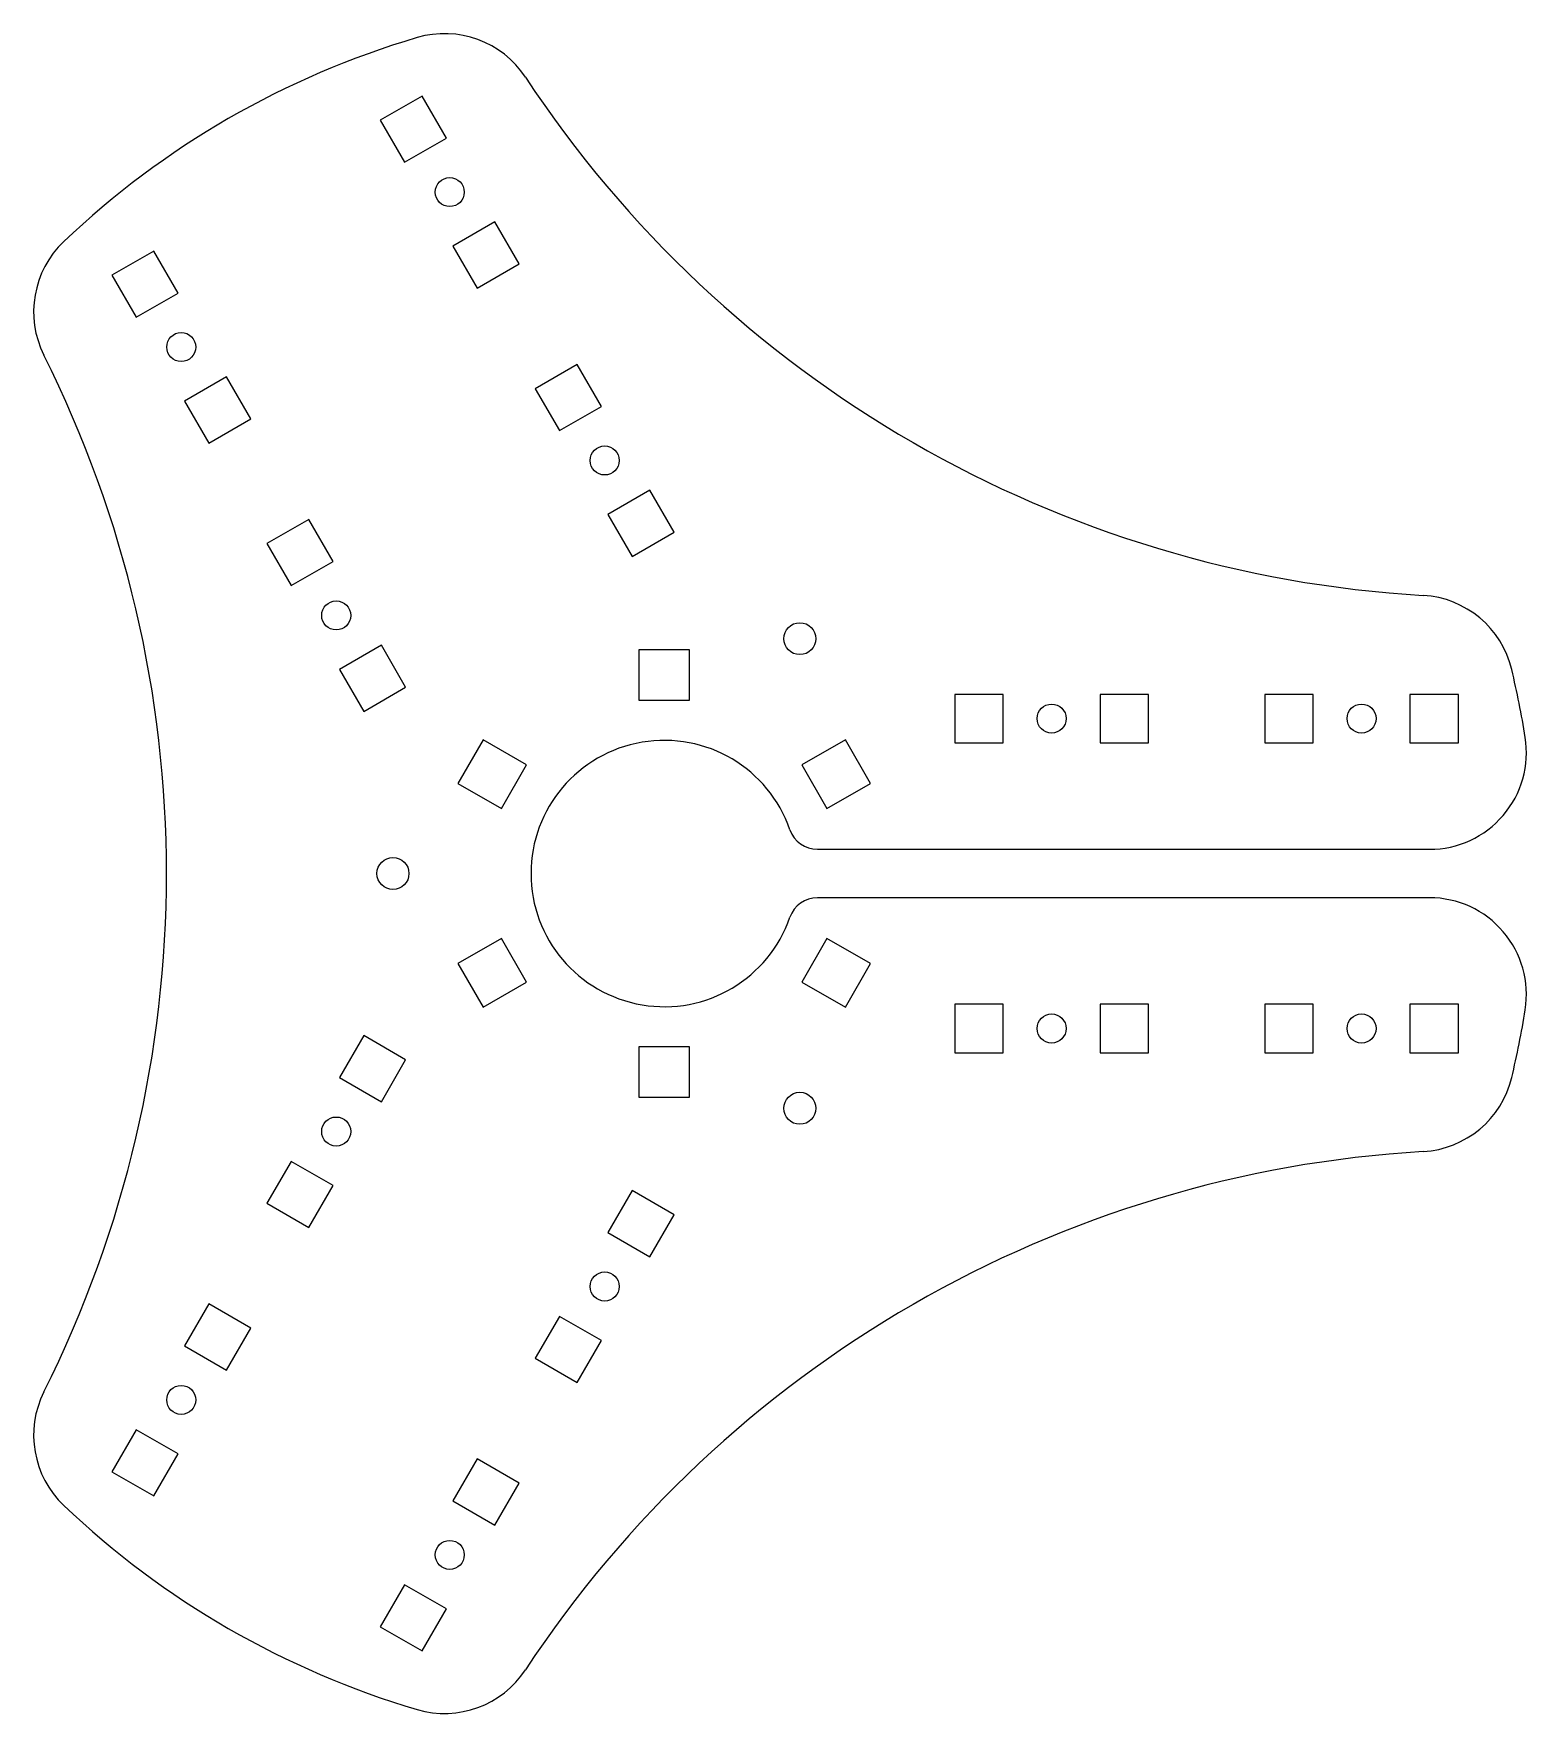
# Model space of a CAD drawing. Header units: millimetres. Extents: x -130 to 24, y -73 to 101.
import ezdxf

# ---------------------------------------------------------------- set-up
doc = ezdxf.new("R2010")
doc.units = ezdxf.units.MM

msp = doc.modelspace()

# ---------------------------------------------------------------- linework, layer by layer
at = {"color": 7, "linetype": 'Continuous', "lineweight": 25}
for p, q in [((-90.37, 94.23), (-94.7, 91.73)), ((-87.87, 89.9), (-90.37, 94.23)), ((-94.7, 91.73), (-92.2, 87.4)), ((-92.2, 87.4), (-87.87, 89.9)), ((-82.87, 81.24), (-87.2, 78.74)), ((-80.37, 76.91), (-82.87, 81.24)), ((-118.08, 78.23), (-122.41, 75.73)), ((-115.58, 73.9), (-118.08, 78.23)), ((-87.2, 78.74), (-84.7, 74.41)), ((-84.7, 74.41), (-80.37, 76.91)), ((-122.41, 75.73), (-119.91, 71.4)), ((-119.91, 71.4), (-115.58, 73.9)), ((-74.37, 66.52), (-78.7, 64.02)), ((-71.87, 62.19), (-74.37, 66.52)), ((-110.58, 65.24), (-114.91, 62.74)), ((-108.08, 60.91), (-110.58, 65.24)), ((-114.91, 62.74), (-112.41, 58.41)), ((-78.7, 64.02), (-76.2, 59.69)), ((-112.41, 58.41), (-108.08, 60.91)), ((-76.2, 59.69), (-71.87, 62.19)), ((-66.87, 53.53), (-71.2, 51.03)), ((-64.37, 49.2), (-66.87, 53.53)), ((-102.08, 50.52), (-106.41, 48.02)), ((-99.58, 46.19), (-102.08, 50.52)), ((-71.2, 51.03), (-68.7, 46.7)), ((-68.7, 46.7), (-64.37, 49.2)), ((-106.41, 48.02), (-103.91, 43.69)), ((-103.91, 43.69), (-99.58, 46.19)), ((-94.58, 37.53), (-98.91, 35.03)), ((-92.08, 33.2), (-94.58, 37.53)), ((-67.99, 37.06), (-67.99, 31.86)), ((-62.79, 37.06), (-67.99, 37.06)), ((-62.79, 31.86), (-62.79, 37.06)), ((-98.91, 35.03), (-96.41, 30.7)), ((-96.41, 30.7), (-92.08, 33.2)), ((-67.99, 31.86), (-62.79, 31.86)), ((-30.39, 32.46), (-35.39, 32.46)), ((-35.39, 32.46), (-35.39, 27.46)), ((-30.39, 27.46), (-30.39, 32.46)), ((-20.39, 32.46), (-20.39, 27.46)), ((-15.39, 32.46), (-20.39, 32.46)), ((-15.39, 27.46), (-15.39, 32.46)), ((1.61, 32.46), (-3.39, 32.46)), ((-3.39, 32.46), (-3.39, 27.46)), ((1.61, 27.46), (1.61, 32.46)), ((11.61, 32.46), (11.61, 27.46)), ((16.61, 32.46), (11.61, 32.46)), ((16.61, 27.46), (16.61, 32.46)), ((-84.09, 27.77), (-86.69, 23.26)), ((-79.59, 25.17), (-84.09, 27.77)), ((-46.68, 27.77), (-51.19, 25.17)), ((-44.08, 23.26), (-46.68, 27.77)), ((-35.39, 27.46), (-30.39, 27.46)), ((-20.39, 27.46), (-15.39, 27.46)), ((-3.39, 27.46), (1.61, 27.46)), ((11.61, 27.46), (16.61, 27.46)), ((-82.19, 20.66), (-79.59, 25.17)), ((-51.19, 25.17), (-48.59, 20.66)), ((-86.69, 23.26), (-82.19, 20.66)), ((-48.59, 20.66), (-44.08, 23.26)), ((-49.57, 16.46), (13.63, 16.46)), ((13.63, 11.46), (-49.57, 11.46)), ((-82.19, 7.27), (-86.69, 4.67)), ((-79.59, 2.76), (-82.19, 7.27)), ((-48.59, 7.27), (-51.19, 2.76)), ((-44.08, 4.67), (-48.59, 7.27)), ((-86.69, 4.67), (-84.09, 0.16)), ((-46.68, 0.16), (-44.08, 4.67)), ((-84.09, 0.16), (-79.59, 2.76)), ((-51.19, 2.76), (-46.68, 0.16)), ((-30.39, 0.46), (-35.39, 0.46)), ((-35.39, 0.46), (-35.39, -4.54)), ((-30.39, -4.54), (-30.39, 0.46)), ((-20.39, 0.46), (-20.39, -4.54)), ((-15.39, 0.46), (-20.39, 0.46)), ((-15.39, -4.54), (-15.39, 0.46)), ((1.61, 0.46), (-3.39, 0.46)), ((-3.39, 0.46), (-3.39, -4.54)), ((1.61, -4.54), (1.61, 0.46)), ((11.61, 0.46), (11.61, -4.54)), ((16.61, 0.46), (11.61, 0.46)), ((16.61, -4.54), (16.61, 0.46)), ((-96.41, -2.77), (-98.91, -7.1)), ((-92.08, -5.27), (-96.41, -2.77)), ((-62.79, -3.94), (-67.99, -3.94)), ((-67.99, -3.94), (-67.99, -9.14)), ((-62.79, -9.14), (-62.79, -3.94)), ((-35.39, -4.54), (-30.39, -4.54)), ((-20.39, -4.54), (-15.39, -4.54)), ((-3.39, -4.54), (1.61, -4.54)), ((11.61, -4.54), (16.61, -4.54)), ((-94.58, -9.6), (-92.08, -5.27)), ((-98.91, -7.1), (-94.58, -9.6)), ((-67.99, -9.14), (-62.79, -9.14)), ((-103.91, -15.76), (-106.41, -20.09)), ((-99.58, -18.26), (-103.91, -15.76)), ((-102.08, -22.59), (-99.58, -18.26)), ((-68.7, -18.77), (-71.2, -23.1)), ((-64.37, -21.27), (-68.7, -18.77)), ((-106.41, -20.09), (-102.08, -22.59)), ((-66.87, -25.6), (-64.37, -21.27)), ((-71.2, -23.1), (-66.87, -25.6)), ((-112.41, -30.48), (-114.91, -34.81)), ((-108.08, -32.98), (-112.41, -30.48)), ((-76.2, -31.76), (-78.7, -36.09)), ((-71.87, -34.26), (-76.2, -31.76)), ((-110.58, -37.31), (-108.08, -32.98)), ((-74.37, -38.59), (-71.87, -34.26)), ((-114.91, -34.81), (-110.58, -37.31)), ((-78.7, -36.09), (-74.37, -38.59)), ((-119.91, -43.47), (-122.41, -47.8)), ((-115.58, -45.97), (-119.91, -43.47)), ((-118.08, -50.3), (-115.58, -45.97)), ((-84.7, -46.48), (-87.2, -50.81)), ((-80.37, -48.98), (-84.7, -46.48)), ((-122.41, -47.8), (-118.08, -50.3)), ((-82.87, -53.31), (-80.37, -48.98)), ((-87.2, -50.81), (-82.87, -53.31)), ((-92.2, -59.47), (-94.7, -63.8)), ((-87.87, -61.97), (-92.2, -59.47)), ((-90.37, -66.3), (-87.87, -61.97)), ((-94.7, -63.8), (-90.37, -66.3))]:
    msp.add_line(p, q, dxfattribs=at)
for centre, radius in [((-87.53, 84.32), 1.5), ((-115.25, 68.32), 1.5), ((-71.53, 56.61), 1.5), ((-99.25, 40.61), 1.5), ((-51.39, 38.21), 1.65), ((-25.39, 29.96), 1.5), ((6.61, 29.96), 1.5), ((-93.39, 13.96), 1.65), ((-25.39, -2.04), 1.5), ((6.61, -2.04), 1.5), ((-51.39, -10.28), 1.65), ((-99.25, -12.68), 1.5), ((-71.53, -28.68), 1.5), ((-115.25, -40.39), 1.5), ((-87.53, -56.39), 1.5)]:
    msp.add_circle(centre, radius, dxfattribs=at)
for centre, radius, start, end in [((-88.06, 90.68), 10, 33.3637, 106.4652), ((-65.39, 13.96), 90, 106.4652, 133.5348), ((19.98, 161.83), 119.36, 213.3637, 266.6363), ((-120.49, 71.96), 10, 133.5348, 206.6363), ((-236.13, 13.96), 119.36, 333.3637, 26.6363), ((12.39, 32.69), 10, 13.5348, 86.6363), ((-65.39, 13.96), 90, 8.9893, 13.5348), ((13.63, 26.46), 10, 270, 8.9893), ((-65.39, 13.96), 13.75, 19.1692, 340.8308), ((-49.57, 19.46), 3, 199.1692, 270), ((-49.57, 8.46), 3, 90, 160.8308), ((13.63, 1.46), 10, 351.0107, 90), ((-65.39, 13.96), 90, 346.4652, 351.0107), ((12.39, -4.76), 10, 273.3637, 346.4652), ((19.98, -133.9), 119.36, 93.3637, 146.6363), ((-120.49, -44.03), 10, 153.3637, 226.4652), ((-65.39, 13.96), 90, 226.4652, 253.5348), ((-88.06, -62.76), 10, 253.5348, 326.6363)]:
    msp.add_arc(centre, radius, start, end, dxfattribs=at)

doc.saveas('drawing.dxf')
